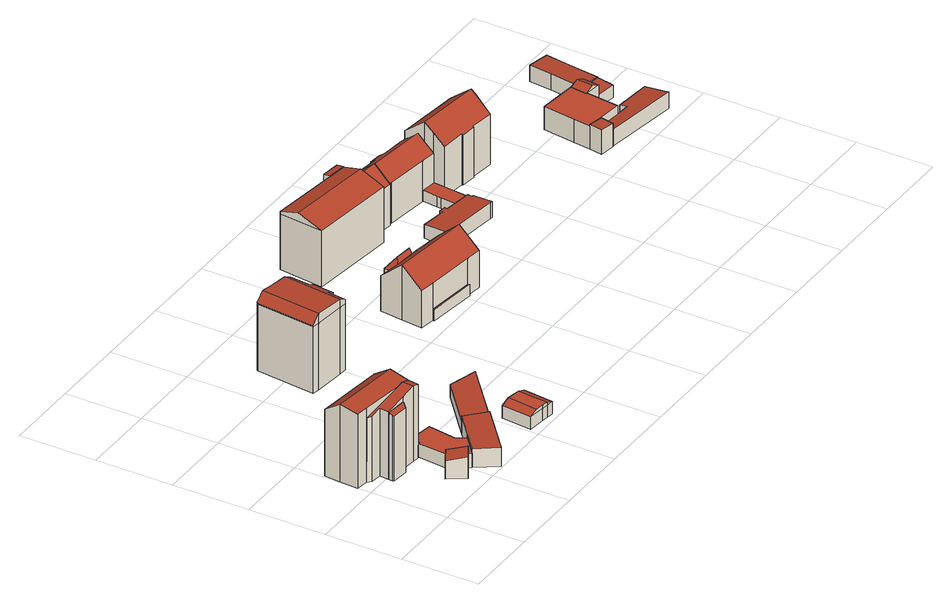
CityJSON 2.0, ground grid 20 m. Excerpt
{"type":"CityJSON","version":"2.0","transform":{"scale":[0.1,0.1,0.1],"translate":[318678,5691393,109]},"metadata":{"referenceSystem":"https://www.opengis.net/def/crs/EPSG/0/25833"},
"CityObjects":{
"building1":{"type":"Building","attributes":{"Gemeindeschluessel":14713000,"Geometrietyp2DReferenz":"3000","function":"31001_9998","roofType":"9999"},"children":["building1-1","building1-2","building1-3"]},
"building1-1":{"type":"BuildingPart","attributes":{"Dachtyp_tdc":"tdcGableRoof","Dachneigung":34.18,"QualitaetDacherkennung":55,"Geometrietyp2DReferenz":"3000","roofType":"3100","measuredHeight":20.68},"parents":["building1"],"geometry":[{"type":"MultiSurface","lod":"2","boundaries":[[[0,1,2,3]],[[1,4,5,2]],[[4,6,7,5]],[[6,8,9,7]],[[8,10,11,9]],[[10,12,13,14,11]],[[15,0,3,16,17]],[[10,8,6,4,1]],[[1,0,15,18,19,20,12,10]],[[3,2,5,7,9,11,14,21,16]],[[20,13,12]],[[17,18,15]],[[16,21,19,18,17]],[[21,14,13,20,19]]],"semantics":{"surfaces":[{"type":"WallSurface"},{"type":"RoofSurface"},{"type":"GroundSurface"},{"type":"ClosureSurface"}],"values":[0,0,0,0,0,0,0,1,1,2,0,0,3,3]}}]},
"building1-2":{"type":"BuildingPart","attributes":{"Dachtyp_tdc":"tdcGableRoof","Dachneigung":12.75,"QualitaetDacherkennung":18,"Geometrietyp2DReferenz":"3000","roofType":"3100","measuredHeight":20.19},"parents":["building1"],"geometry":[{"type":"MultiSurface","lod":"2","boundaries":[[[22,23,24,25,26]],[[27,28,29,30,31]],[[28,32,33,29]],[[32,17,16,33]],[[13,34,35,14]],[[34,22,26,35]],[[36,18,17,32,28,27,23,22]],[[22,34,13,20,36]],[[26,25,30,29,33,16,21,14,35]],[[27,31,24,23]],[[31,30,25,24]],[[19,18,36]],[[21,16,17,18,19]],[[20,19,36]],[[21,19,20,13,14]]],"semantics":{"surfaces":[{"type":"WallSurface"},{"type":"RoofSurface"},{"type":"GroundSurface"},{"type":"ClosureSurface"}],"values":[0,0,0,0,0,0,1,1,2,0,3,0,3,0,3]}}]},
"building1-3":{"type":"BuildingPart","attributes":{"Dachtyp_tdc":"tdcPolyFlatRoof","Dachneigung":27.89,"QualitaetDacherkennung":42,"Geometrietyp2DReferenz":"3000","roofType":"2100","measuredHeight":17.99},"parents":["building1"],"geometry":[{"type":"MultiSurface","lod":"2","boundaries":[[[37,31,30,38]],[[24,39,40,25]],[[39,41,42,40]],[[41,37,38,42]],[[41,39,24,31,37]],[[38,30,25,40,42]],[[25,30,31,24]]],"semantics":{"surfaces":[{"type":"WallSurface"},{"type":"RoofSurface"},{"type":"GroundSurface"},{"type":"ClosureSurface"}],"values":[0,0,0,0,1,2,3]}}]},
"building2":{"type":"Building","attributes":{"Dachtyp_tdc":"tdcPolyFlatRoof","Gemeindeschluessel":14713000,"Dachneigung":10.98,"QualitaetDacherkennung":61,"Geometrietyp2DReferenz":"3000","function":"31001_9998","roofType":"2100","measuredHeight":5.89},"geometry":[{"type":"MultiSurface","lod":"2","boundaries":[[[43,44,45,46]],[[44,47,48,45]],[[47,49,50,48]],[[49,43,46,50]],[[49,47,44,43]],[[46,45,48,50]]],"semantics":{"surfaces":[{"type":"WallSurface"},{"type":"RoofSurface"},{"type":"GroundSurface"}],"values":[0,0,0,0,1,2]}}]},
"building3":{"type":"Building","attributes":{"Dachtyp_tdc":"tdcPolyFlatRoof","Gemeindeschluessel":14713000,"Dachneigung":0,"QualitaetDacherkennung":85,"Geometrietyp2DReferenz":"3000","function":"31001_9998","roofType":"1000","measuredHeight":3.73},"geometry":[{"type":"MultiSurface","lod":"2","boundaries":[[[51,52,53,48]],[[52,54,55,53]],[[54,56,57,55]],[[56,58,59,57]],[[58,60,61,59]],[[60,62,63,61]],[[62,64,65,63]],[[64,66,50,65]],[[66,51,48,50]],[[66,64,62,60,58,56,54,52,51]],[[48,53,55,57,59,61,63,65,50]]],"semantics":{"surfaces":[{"type":"WallSurface"},{"type":"RoofSurface"},{"type":"GroundSurface"}],"values":[0,0,0,0,0,0,0,0,0,1,2]}}]},
"building4":{"type":"Building","attributes":{"Dachtyp_tdc":"tdcPolyFlatRoof","Gemeindeschluessel":14713000,"Dachneigung":3.26,"QualitaetDacherkennung":80,"Geometrietyp2DReferenz":"3000","function":"31001_9998","roofType":"2100","measuredHeight":5.28},"geometry":[{"type":"MultiSurface","lod":"2","boundaries":[[[67,68,65,69]],[[68,70,63,65]],[[70,71,72,63]],[[71,73,74,72]],[[73,67,69,74]],[[73,71,70,68,67]],[[69,65,63,72,74]]],"semantics":{"surfaces":[{"type":"WallSurface"},{"type":"RoofSurface"},{"type":"GroundSurface"}],"values":[0,0,0,0,0,1,2]}}]},
"building5":{"type":"Building","attributes":{"Dachtyp_tdc":"tdcFreeFormRoof","Gemeindeschluessel":14713000,"Dachneigung":1.73,"QualitaetDacherkennung":91,"Geometrietyp2DReferenz":"3000","function":"31001_9998","roofType":"5000","measuredHeight":4.19},"geometry":[{"type":"MultiSurface","lod":"2","boundaries":[[[75,76,77,78]],[[76,79,80,77]],[[79,81,82,80]],[[81,83,84,82]],[[83,85,86,84]],[[85,87,88,86]],[[87,89,90,88]],[[89,91,92,90]],[[91,93,94,92]],[[93,75,78,94]],[[93,91,89,95,96]],[[81,79,97,98]],[[99,98,97,100,96,95]],[[75,96,100,76]],[[76,100,97,79]],[[85,99,95,87]],[[83,98,99,85]],[[93,96,75]],[[87,95,89]],[[81,98,83]],[[78,77,80,82,84,86,88,90,92,94]]],"semantics":{"surfaces":[{"type":"WallSurface"},{"type":"RoofSurface"},{"type":"GroundSurface"}],"values":[0,0,0,0,0,0,0,0,0,0,1,1,1,0,0,0,0,0,0,0,2]}}]},
"building6":{"type":"Building","attributes":{"Dachtyp_tdc":"tdcPolyFlatRoof","Gemeindeschluessel":14713000,"Dachneigung":3.59,"QualitaetDacherkennung":81,"Geometrietyp2DReferenz":"3000","function":"31001_9998","roofType":"2100","measuredHeight":3.68},"geometry":[{"type":"MultiSurface","lod":"2","boundaries":[[[101,102,103,104]],[[102,105,106,103]],[[105,107,108,106]],[[107,101,104,108]],[[107,105,102,101]],[[104,103,106,108]]],"semantics":{"surfaces":[{"type":"WallSurface"},{"type":"RoofSurface"},{"type":"GroundSurface"}],"values":[0,0,0,0,1,2]}}]},
"building7":{"type":"Building","attributes":{"Dachtyp_tdc":"tdcFreeFormRoof","Gemeindeschluessel":14713000,"Dachneigung":2.66,"QualitaetDacherkennung":70,"Geometrietyp2DReferenz":"3000","function":"31001_9998","roofType":"5000","measuredHeight":20.4},"geometry":[{"type":"MultiSurface","lod":"2","boundaries":[[[109,110,111,112]],[[110,113,114,111]],[[113,115,116,114]],[[115,117,118,116]],[[117,119,120,118]],[[119,121,122,120]],[[121,123,124,122]],[[123,125,126,124]],[[125,127,128,126]],[[127,129,130,128]],[[129,131,132,130]],[[131,133,134,132]],[[133,135,136,134]],[[135,137,138,136]],[[137,139,140,138]],[[139,141,142,140]],[[141,143,144,142]],[[143,109,112,144]],[[145,146,147,148,149,150]],[[151,152,153,154,155,156,157,158,133,131,159,160]],[[155,161,146,145,156]],[[115,146,161,117]],[[117,161,155,154,119]],[[125,151,160,127]],[[127,160,159,129]],[[129,159,131]],[[133,158,135]],[[135,158,157,137]],[[137,157,156,139]],[[139,156,145,141]],[[119,154,153,121]],[[121,153,152,123]],[[123,152,151,125]],[[141,145,150,143]],[[143,150,149,109]],[[109,149,148,110]],[[110,148,147,113]],[[113,147,146,115]],[[112,111,114,116,118,120,122,124,126,128,130,132,134,136,138,140,142,144]]],"semantics":{"surfaces":[{"type":"WallSurface"},{"type":"RoofSurface"},{"type":"GroundSurface"}],"values":[0,0,0,0,0,0,0,0,0,0,0,0,0,0,0,0,0,0,1,1,1,0,0,0,0,0,0,0,0,0,0,0,0,0,0,0,0,0,2]}}]},
"building8":{"type":"Building","attributes":{"Gemeindeschluessel":14713000,"Geometrietyp2DReferenz":"3000","function":"31001_9998","roofType":"9999"},"children":["building8-1","building8-2"]},
"building8-1":{"type":"BuildingPart","attributes":{"Dachtyp_tdc":"tdcGableRoof","Dachneigung":41.74,"QualitaetDacherkennung":71,"Geometrietyp2DReferenz":"3000","roofType":"3100","measuredHeight":14.74},"parents":["building8"],"geometry":[{"type":"MultiSurface","lod":"2","boundaries":[[[162,163,164,165]],[[163,166,167,164]],[[166,168,169,167]],[[168,170,171,169]],[[170,172,171]],[[173,174,175]],[[173,176,177,174]],[[176,178,179,177]],[[178,180,181,179]],[[180,182,183,181]],[[182,162,165,183]],[[178,176,173,170,168,166]],[[166,163,162,182,180,178]],[[165,164,167,169,171,174,177,179,181,183]],[[173,175,172,170]],[[175,174,171,172]]],"semantics":{"surfaces":[{"type":"WallSurface"},{"type":"RoofSurface"},{"type":"GroundSurface"},{"type":"ClosureSurface"}],"values":[0,0,0,0,0,0,0,0,0,0,0,1,1,2,0,3]}}]},
"building8-2":{"type":"BuildingPart","attributes":{"Dachtyp_tdc":"tdcPolyFlatRoof","Dachneigung":0,"QualitaetDacherkennung":0,"Geometrietyp2DReferenz":"3000","roofType":"9999","measuredHeight":3},"parents":["building8"],"geometry":[{"type":"MultiSurface","lod":"2","boundaries":[[[175,184,185,172]],[[172,185,186,171]],[[185,184,187,186]],[[184,175,174,187]],[[171,186,187,174]],[[171,174,175,172]]],"semantics":{"surfaces":[{"type":"RoofSurface"},{"type":"WallSurface"},{"type":"GroundSurface"},{"type":"ClosureSurface"}],"values":[0,1,1,1,2,3]}}]},
"building9":{"type":"Building","attributes":{"Dachtyp_tdc":"tdcFreeFormRoof","Gemeindeschluessel":14713000,"Dachneigung":54.78,"QualitaetDacherkennung":16,"Geometrietyp2DReferenz":"3000","function":"31001_9998","roofType":"5000","measuredHeight":9.07},"geometry":[{"type":"MultiSurface","lod":"2","boundaries":[[[188,189,190,191]],[[189,192,193,190]],[[192,194,195,193]],[[194,188,191,195]],[[196,194,192]],[[197,196,192,189]],[[197,189,188]],[[196,197,188,194]],[[191,190,193,195]]],"semantics":{"surfaces":[{"type":"WallSurface"},{"type":"RoofSurface"},{"type":"GroundSurface"}],"values":[0,0,0,0,1,1,0,1,2]}}]},
"building10":{"type":"Building","attributes":{"Gemeindeschluessel":14713000,"Geometrietyp2DReferenz":"3000","function":"31001_9998","roofType":"9999"},"children":["building10-1","building10-2"]},
"building10-1":{"type":"BuildingPart","attributes":{"Dachtyp_tdc":"tdcPolyFlatRoof","Dachneigung":13.8,"QualitaetDacherkennung":65,"Geometrietyp2DReferenz":"3000","roofType":"2100","measuredHeight":15.85},"parents":["building10"],"geometry":[{"type":"MultiSurface","lod":"2","boundaries":[[[198,199,200,201,202,203]],[[199,204,205,200]],[[204,206,207,208,209,205]],[[204,199,198,206]],[[209,201,200,205]],[[198,203,207,206]],[[202,201,209,208]],[[202,208,207,203]]],"semantics":{"surfaces":[{"type":"WallSurface"},{"type":"RoofSurface"},{"type":"GroundSurface"},{"type":"ClosureSurface"}],"values":[0,0,0,1,2,0,3,3]}}]},
"building10-2":{"type":"BuildingPart","attributes":{"Dachtyp_tdc":"tdcGableRoof","Dachneigung":19.05,"QualitaetDacherkennung":66,"Geometrietyp2DReferenz":"3000","roofType":"3100","measuredHeight":17.15},"parents":["building10"],"geometry":[{"type":"MultiSurface","lod":"2","boundaries":[[[208,210,211,209]],[[210,212,213,211]],[[212,214,215,213]],[[214,216,217,215]],[[216,202,201,217]],[[203,218,219,220,207]],[[212,221,220,219,214]],[[210,221,212]],[[208,207,220,221,210]],[[216,218,203,202]],[[214,219,218,216]],[[209,211,213,215,217,201]],[[209,201,202,208]],[[202,203,207,208]]],"semantics":{"surfaces":[{"type":"WallSurface"},{"type":"RoofSurface"},{"type":"GroundSurface"},{"type":"ClosureSurface"}],"values":[0,0,0,0,0,1,1,0,0,0,0,2,3,3]}}]},
"building11":{"type":"Building","attributes":{"Dachtyp_tdc":"tdcGableRoof","Gemeindeschluessel":14713000,"Dachneigung":41.58,"QualitaetDacherkennung":63,"Geometrietyp2DReferenz":"3000","function":"31001_9998","roofType":"3100","measuredHeight":14.84},"geometry":[{"type":"MultiSurface","lod":"2","boundaries":[[[222,223,224,225]],[[223,226,227,224]],[[226,228,229,227]],[[228,222,225,229]],[[226,223,230]],[[222,228,231]],[[223,222,231,230]],[[228,226,230,231]],[[225,224,227,229]]],"semantics":{"surfaces":[{"type":"WallSurface"},{"type":"RoofSurface"},{"type":"GroundSurface"}],"values":[0,0,0,0,0,0,1,1,2]}}]},
"building12":{"type":"Building","attributes":{"Dachtyp_tdc":"tdcPolyFlatRoof","Gemeindeschluessel":14713000,"Dachneigung":6.26,"QualitaetDacherkennung":82,"Geometrietyp2DReferenz":"3000","function":"31001_9998","roofType":"2100","measuredHeight":4.35},"geometry":[{"type":"MultiSurface","lod":"2","boundaries":[[[232,233,234,235]],[[233,236,237,234]],[[233,232,238,239,240,241,242,243,244,245,246,236]],[[237,247,248,249,250,251,252,253,254,255,235,234]],[[236,246,247,237]],[[246,245,248,247]],[[245,244,249,248]],[[244,243,250,249]],[[243,242,251,250]],[[242,241,252,251]],[[241,240,253,252]],[[240,239,254,253]],[[239,238,255,254]],[[238,232,235,255]]],"semantics":{"surfaces":[{"type":"WallSurface"},{"type":"RoofSurface"},{"type":"GroundSurface"}],"values":[0,0,1,2,0,0,0,0,0,0,0,0,0,0]}}]},
"building13":{"type":"Building","attributes":{"Dachtyp_tdc":"tdcFreeFormRoof","Gemeindeschluessel":14713000,"Dachneigung":40.37,"QualitaetDacherkennung":72,"Geometrietyp2DReferenz":"3000","function":"31001_9998","roofType":"5000","measuredHeight":14.54},"geometry":[{"type":"MultiSurface","lod":"2","boundaries":[[[256,226,257,258]],[[259,260,261,262,263,264,265,266,267,268,223,269]],[[270,271,259,269,226,256]],[[223,226,269]],[[271,260,259]],[[257,272,273,274,275,276,277,278,279,280,281,282,283,258]],[[226,223,272,257]],[[223,268,273,272]],[[268,267,274,273]],[[267,266,275,274]],[[266,265,276,275]],[[265,264,277,276]],[[264,263,278,277]],[[263,262,279,278]],[[262,261,280,279]],[[261,260,281,280]],[[260,271,282,281]],[[271,270,283,282]],[[270,256,258,283]]],"semantics":{"surfaces":[{"type":"WallSurface"},{"type":"RoofSurface"},{"type":"GroundSurface"}],"values":[0,1,1,0,0,2,0,0,0,0,0,0,0,0,0,0,0,0,0]}}]},
"building14":{"type":"Building","attributes":{"Dachtyp_tdc":"tdcPolyFlatRoof","Gemeindeschluessel":14713000,"Dachneigung":0,"QualitaetDacherkennung":66,"Geometrietyp2DReferenz":"3000","function":"31001_9998","roofType":"1000","measuredHeight":2.89},"geometry":[{"type":"MultiSurface","lod":"2","boundaries":[[[284,285,286,287]],[[285,288,289,286]],[[288,290,291,289]],[[290,292,293,291]],[[292,294,295,293]],[[294,296,297,295]],[[296,298,299,297]],[[298,284,287,299]],[[298,296,294,292,290,288,285,284]],[[287,286,289,291,293,295,297,299]]],"semantics":{"surfaces":[{"type":"WallSurface"},{"type":"RoofSurface"},{"type":"GroundSurface"}],"values":[0,0,0,0,0,0,0,0,1,2]}}]},
"building15":{"type":"Building","attributes":{"Dachtyp_tdc":"tdcGableRoof","Gemeindeschluessel":14713000,"Dachneigung":39.57,"QualitaetDacherkennung":79,"Geometrietyp2DReferenz":"3000","function":"31001_9998","roofType":"3100","measuredHeight":18.18},"geometry":[{"type":"MultiSurface","lod":"2","boundaries":[[[300,301,302,303]],[[301,304,305,302]],[[304,306,307,305]],[[306,308,309,307]],[[308,310,311,309]],[[310,312,313,311]],[[312,314,315,313]],[[314,316,317,315]],[[316,318,319,317]],[[318,320,321,319]],[[320,322,323,321]],[[316,314,312,310]],[[310,308,306,304,301,300,322,320,318,316]],[[323,303,302,305,307,309,311,313,315,317,319,321]],[[322,300,303,323]]],"semantics":{"surfaces":[{"type":"WallSurface"},{"type":"RoofSurface"},{"type":"GroundSurface"}],"values":[0,0,0,0,0,0,0,0,0,0,0,1,1,2,0]}}]},
"building16":{"type":"Building","attributes":{"Gemeindeschluessel":14713000,"Geometrietyp2DReferenz":"3000","function":"31001_2000","roofType":"9999"},"children":["building16-1","building16-2"]},
"building16-1":{"type":"BuildingPart","attributes":{"Dachtyp_tdc":"tdcPolyFlatRoof","Dachneigung":0,"QualitaetDacherkennung":33,"Geometrietyp2DReferenz":"3000","roofType":"1000","measuredHeight":6.03},"parents":["building16"],"geometry":[{"type":"MultiSurface","lod":"2","boundaries":[[[324,325,326,327]],[[325,328,329,326]],[[328,330,331,329]],[[330,332,333,331]],[[334,335,336,337]],[[335,338,339,336]],[[338,324,327,339]],[[338,335,334,332,330,328,325,324]],[[327,326,329,331,333,337,336,339]],[[337,333,332,334]]],"semantics":{"surfaces":[{"type":"WallSurface"},{"type":"RoofSurface"},{"type":"GroundSurface"},{"type":"ClosureSurface"}],"values":[0,0,0,0,0,0,0,1,2,3]}}]},
"building16-2":{"type":"BuildingPart","attributes":{"Dachtyp_tdc":"tdcPolyFlatRoof","Dachneigung":5.39,"QualitaetDacherkennung":75,"Geometrietyp2DReferenz":"3000","roofType":"2100","measuredHeight":6.45},"parents":["building16"],"geometry":[{"type":"MultiSurface","lod":"2","boundaries":[[[332,340,341,333]],[[340,342,343,341]],[[342,344,334,337,343]],[[344,342,340,332]],[[333,341,343,337]],[[332,334,344]],[[332,333,337,334]]],"semantics":{"surfaces":[{"type":"WallSurface"},{"type":"RoofSurface"},{"type":"GroundSurface"},{"type":"ClosureSurface"}],"values":[0,0,0,1,2,0,3]}}]},
"building17":{"type":"Building","attributes":{"Dachtyp_tdc":"tdcPolyFlatRoof","Gemeindeschluessel":14713000,"Dachneigung":7.65,"QualitaetDacherkennung":72,"Geometrietyp2DReferenz":"3000","function":"31001_2000","roofType":"2100","measuredHeight":4.31},"geometry":[{"type":"MultiSurface","lod":"2","boundaries":[[[345,346,347,348]],[[346,349,350,347]],[[349,351,352,350]],[[351,353,354,352]],[[353,355,356,354]],[[355,357,358,356]],[[357,345,348,358]],[[357,355,353,351,349,346,345]],[[348,347,350,352,354,356,358]]],"semantics":{"surfaces":[{"type":"WallSurface"},{"type":"RoofSurface"},{"type":"GroundSurface"}],"values":[0,0,0,0,0,0,0,1,2]}}]},
"building18":{"type":"Building","attributes":{"Dachtyp_tdc":"tdcFreeFormRoof","Gemeindeschluessel":14713000,"Dachneigung":26.85,"QualitaetDacherkennung":82,"Geometrietyp2DReferenz":"3000","function":"31001_2000","roofType":"5000","measuredHeight":7.13},"geometry":[{"type":"MultiSurface","lod":"2","boundaries":[[[359,360,326,361]],[[360,362,327,326]],[[362,363,364,327]],[[363,365,366,364]],[[365,359,361,366]],[[367,368,362,360]],[[359,365,363,368,367]],[[360,359,367]],[[363,362,368]],[[361,326,327,364,366]]],"semantics":{"surfaces":[{"type":"WallSurface"},{"type":"RoofSurface"},{"type":"GroundSurface"}],"values":[0,0,0,0,0,1,1,0,0,2]}}]},
"building19":{"type":"Building","attributes":{"Dachtyp_tdc":"tdcPolyFlatRoof","Gemeindeschluessel":14713000,"Dachneigung":4.64,"QualitaetDacherkennung":66,"Geometrietyp2DReferenz":"3000","function":"31001_2000","roofType":"2100","measuredHeight":3.6},"geometry":[{"type":"MultiSurface","lod":"2","boundaries":[[[369,370,371,372]],[[370,373,361,371]],[[373,374,366,361]],[[374,369,372,366]],[[374,373,370,369]],[[372,371,361,366]]],"semantics":{"surfaces":[{"type":"WallSurface"},{"type":"RoofSurface"},{"type":"GroundSurface"}],"values":[0,0,0,0,1,2]}}]},
"building20":{"type":"Building","attributes":{"Dachtyp_tdc":"tdcPolyFlatRoof","Gemeindeschluessel":14713000,"Dachneigung":4.77,"QualitaetDacherkennung":89,"Geometrietyp2DReferenz":"3000","function":"31001_2000","roofType":"2100","measuredHeight":4.26},"geometry":[{"type":"MultiSurface","lod":"2","boundaries":[[[375,376,377,378]],[[376,379,380,377]],[[379,381,382,380]],[[381,383,384,382]],[[383,385,386,384]],[[385,387,388,386]],[[387,375,378,388]],[[387,385,383,381,379,376,375]],[[378,377,380,382,384,386,388]]],"semantics":{"surfaces":[{"type":"WallSurface"},{"type":"RoofSurface"},{"type":"GroundSurface"}],"values":[0,0,0,0,0,0,0,1,2]}}]}
},
"vertices":[
[1,235,206],[5,283,215],[5,283,8],[1,235,8],[9,325,186],[9,325,8],[193,307,183],[193,307,8],[193,306,184],[193,306,8],[189,261,215],[189,261,8],[183,211,206],[183,211,205],[183,211,8],[33,231,206],[33,231,8],[33,231,180],[145,216,206],[163,214,206],[182,211,206],[163,214,8],
[161,184,210],[124,188,201],[124,188,188],[124,188,8],[161,184,8],[69,194,189],[71,218,189],[71,218,8],[69,194,8],[69,194,188],[43,221,183],[43,221,8],[180,182,205],[180,182,8],[163,214,210],
[68,183,182],[68,183,8],[113,176,181],[113,176,8],[71,180,181],[71,180,8],
[161,41,68],[133,84,59],[133,84,10],[161,41,10],[173,107,59],[173,107,10],[200,64,68],[200,64,10],
[173,107,47],[180,182,47],[180,182,10],[185,182,47],[185,182,10],[187,207,47],[187,207,10],[252,197,47],[252,197,10],[241,122,47],[241,122,10],[255,99,47],[255,99,10],[205,57,47],[205,57,10],[200,64,47],
[241,2,62],[205,57,59],[241,2,10],[255,99,59],[311,147,59],[311,147,10],[355,100,62],[355,100,10],
[453,8,54],[438,10,54],[438,10,21],[453,8,21],[392,15,54],[392,15,21],[401,94,54],[401,94,21],[424,92,54],[424,92,21],[456,88,54],[456,88,21],[462,87,54],[462,87,21],[481,85,54],[481,85,21],[478,54,54],[478,54,21],[472,6,54],[472,6,21],[462,87,62],[453,8,62],[415,12,63],[424,92,63],[456,88,62],[438,10,63],
[355,100,48],[311,147,44],[311,147,11],[355,100,11],[429,247,44],[429,247,11],[499,223,48],[499,223,11],
[303,674,187],[305,677,187],[305,677,9],[303,674,9],[309,676,187],[309,676,9],[323,674,187],[323,674,9],[353,670,187],[353,670,9],[423,661,187],[423,661,9],[423,658,187],[423,658,9],[422,644,187],[422,644,9],[421,628,187],[421,628,9],[420,613,187],[420,613,9],[432,611,187],[432,611,9],[438,610,187],[438,610,9],[432,554,187],[432,554,9],[414,555,187],[414,555,9],[406,507,187],[406,507,9],[386,509,187],[386,509,9],[306,517,187],[306,517,9],[286,520,187],[286,520,9],[306,517,213],[323,674,213],[309,676,196],[305,677,192],[303,674,190],[286,520,190],[421,628,197],[422,644,197],[423,658,198],[423,661,198],[403,664,209],[386,509,209],[406,507,198],[414,555,197],[432,611,190],[420,613,197],[353,670,212],
[779,543,109],[858,533,109],[858,533,16],[779,543,16],[850,473,163],[850,473,16],[844,418,115],[844,418,16],[803,423,115],[803,423,16],[803,423,46],[674,438,115],[674,438,16],[674,438,46],[634,443,115],[634,443,16],[641,498,163],[641,498,16],[648,559,109],[648,559,16],[714,550,109],[714,550,16],
[673,434,46],[803,418,46],[803,418,16],[673,434,16],
[784,583,79],[779,543,79],[779,543,18],[784,583,18],[714,550,79],[714,550,18],[718,591,79],[718,591,18],[736,568,108],[781,563,108],
[862,818,172],[865,837,168],[865,837,14],[862,818,14],[862,818,163],[862,818,170],[913,831,168],[913,831,14],[911,812,172],[911,812,170],[911,812,163],[911,812,14],
[900,725,163],[900,725,14],[897,698,163],[897,698,14],[668,725,163],[668,725,14],[682,841,163],[682,841,14],[682,841,170],[676,791,185],[905,763,185],[900,725,172],
[911,812,128],[969,806,128],[969,806,19],[911,812,19],[958,718,128],[958,718,19],[900,725,128],[900,725,19],[963,762,167],[905,769,167],
[1103,537,62],[1098,538,62],[1098,538,19],[1103,537,19],[943,557,62],[943,557,19],[1110,591,56],[1106,591,56],[1108,605,55],[1067,610,55],[1035,615,55],[1037,623,54],[1019,625,54],[1018,617,55],[952,625,55],[952,625,19],[1018,617,19],[1019,625,19],[1037,623,19],[1035,615,19],[1067,610,19],[1108,605,19],[1106,591,19],[1110,591,19],
[963,718,129],[958,718,21],[963,718,21],[1123,743,166],[1126,780,135],[1127,788,128],[1063,795,128],[1065,806,118],[1062,810,116],[1033,813,116],[1030,811,118],[1029,799,128],[972,806,128],[963,761,166],[1078,704,129],[1118,699,128],[969,806,21],[972,806,21],[1029,799,21],[1030,811,21],[1033,813,21],[1062,810,21],[1065,806,21],[1063,795,21],[1127,788,21],[1126,780,21],[1118,699,21],[1078,704,21],
[1067,610,51],[1072,652,51],[1072,652,22],[1067,610,22],[1073,663,51],[1073,663,22],[1078,704,51],[1078,704,22],[1118,699,51],[1118,699,22],[1115,669,51],[1115,669,22],[1113,648,51],[1113,648,22],[1108,605,51],[1108,605,22],
[1219,655,156],[1179,659,156],[1179,659,23],[1219,655,23],[1179,662,159],[1179,662,23],[1115,669,158],[1115,669,23],[1118,699,184],[1118,699,23],[1120,724,204],[1120,724,23],[1126,780,158],[1126,780,23],[1295,760,158],[1295,760,23],[1290,703,204],[1290,703,23],[1289,693,196],[1289,693,23],[1283,649,158],[1283,649,23],[1219,657,158],[1219,657,23],
[1568,608,85],[1563,565,85],[1563,565,24],[1568,608,24],[1566,564,85],[1566,564,24],[1556,479,85],[1556,479,24],[1495,485,85],[1495,485,24],[1451,490,85],[1457,534,85],[1457,534,24],[1451,490,24],[1469,619,85],[1469,619,24],
[1487,450,85],[1487,450,24],[1446,455,89],[1446,455,24],[1451,490,89],
[1487,450,69],[1495,485,64],[1495,485,25],[1487,450,25],[1556,479,63],[1556,479,25],[1593,476,63],[1593,476,25],[1595,496,60],[1595,496,25],[1690,488,59],[1690,488,25],[1684,421,69],[1684,421,25],
[1609,560,84],[1563,565,84],[1609,560,24],[1568,608,84],[1605,604,88],[1605,604,24],[1614,603,83],[1614,603,24],[1586,562,95],[1590,605,95],
[1667,597,60],[1661,553,57],[1661,553,24],[1667,597,24],[1609,560,57],[1614,603,60],
[1667,597,61],[1614,603,65],[1614,603,23],[1667,597,23],[1605,604,66],[1605,604,23],[1617,689,66],[1617,689,23],[1624,749,66],[1624,749,23],[1686,741,61],[1686,741,23],[1679,687,61],[1679,687,23]
]}
